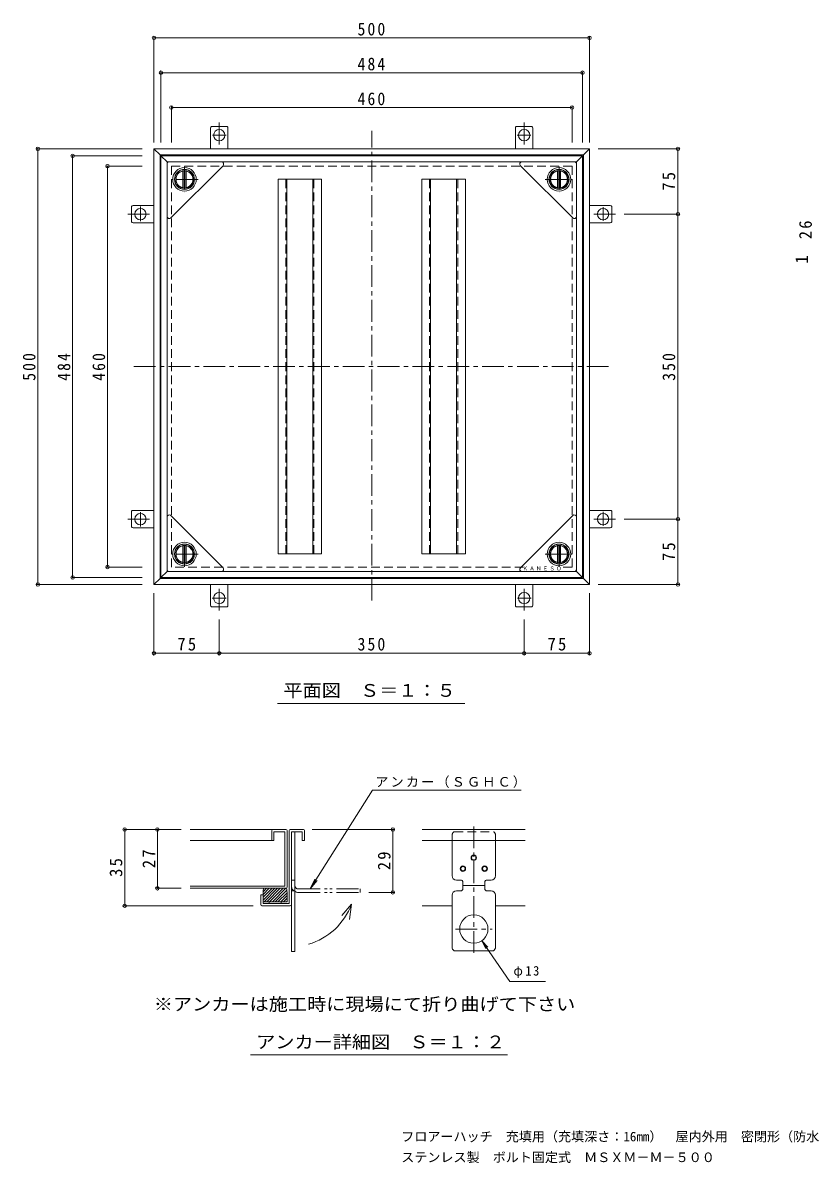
# Model space of a CAD drawing. Units: millimetres at full size, with parts at other scales. Extents: x -346 to 373, y -274 to 250.
# Drawn here: x -346 to 17, y -274 to 250 of the extents above; entities that cross this region are included whole.
import ezdxf
from ezdxf.enums import TextEntityAlignment as Align

# ---------------------------------------------------------------- set-up
doc = ezdxf.new("R2010")
doc.units = ezdxf.units.MM
doc.header["$LTSCALE"] = 2
doc.header["$PDMODE"] = 32
doc.header["$PDSIZE"] = 1.6
for name, pattern in [('CHAIN1', [8, 5, -1, 1, -1]), ('DASHED2', [3, 2, -1]), ('DOUBLE_CHAIN1', [8.8, 5, -1, 0.6, -0.6, 0.6, -1])]:
    doc.linetypes.add(name, pattern=pattern)
for name, color, linetype, lineweight in [('0-0_通り芯', 7, 'CHAIN1', 9), ('0-1_躯体', 2, 'Continuous', 9), ('0-2_仕上', 3, 'Continuous', 9), ('0-3_建具', 2, 'Continuous', 9), ('0-4_その他', 7, 'Continuous', 9), ('0-5_寸法', 2, 'Continuous', 9), ('D-1', 2, 'Continuous', 9), ('D-2', 3, 'Continuous', 9), ('D-4', 7, 'Continuous', 9), ('D-5', 7, 'Continuous', 9)]:
    doc.layers.add(name, color=color, linetype=linetype, lineweight=lineweight)
doc.layers.add('0-F', color=6, linetype='Continuous')
doc.layers.add('F-4_F-4ﾚｲﾔ', color=7, linetype='Continuous')
doc.styles.add('ＭＳ ゴシック', font='')
doc.styles.get('ＭＳ ゴシック').set_extended_font_data('MS Gothic')

msp = doc.modelspace()

# ---------------------------------------------------------------- linework, layer by layer
at = {"layer": '0-0_通り芯'}
for p, q in [((-185.724, -15.308), (-185.724, 200.349)), ((-294.993, 92.047), (-76.952, 92.047))]:
    msp.add_line(p, q, dxfattribs=at)
at = {"layer": '0-1_躯体'}
for p, q in [((-259.724, 201.587), (-259.724, 192.047)), ((-252.137, 202.287), (-259.311, 202.287)), ((-251.724, 201.587), (-251.724, 192.047)), ((-119.724, 201.587), (-119.724, 192.047)), ((-119.311, 202.287), (-112.137, 202.287)), ((-111.724, 201.587), (-111.724, 192.047)), ((-282.924, 189.247), (-285.724, 192.047)), ((-85.724, 192.047), (-285.724, 192.047)), ((-285.724, 192.047), (-285.724, -7.953)), ((-88.524, 189.247), (-282.924, 189.247)), ((-282.924, 189.247), (-282.924, -5.153)), ((-88.524, 189.247), (-85.724, 192.047)), ((-88.524, -5.153), (-88.524, 189.247)), ((-85.724, -7.953), (-85.724, 192.047)), ((-295.964, 158.46), (-295.964, 165.634)), ((-295.264, 166.047), (-285.724, 166.047)), ((-76.184, 166.047), (-85.724, 166.047)), ((-75.484, 158.46), (-75.484, 165.634)), ((-295.264, 158.047), (-285.724, 158.047)), ((-76.184, 158.047), (-85.724, 158.047)), ((-295.964, 25.634), (-295.964, 18.46)), ((-295.264, 26.047), (-285.724, 26.047)), ((-76.184, 26.047), (-85.724, 26.047)), ((-75.484, 25.634), (-75.484, 18.46)), ((-295.264, 18.047), (-285.724, 18.047)), ((-76.184, 18.047), (-85.724, 18.047)), ((-282.924, -5.153), (-285.724, -7.953)), ((-282.924, -5.153), (-88.524, -5.153)), ((-88.524, -5.153), (-85.724, -7.953)), ((-285.724, -7.953), (-85.724, -7.953)), ((-259.724, -17.493), (-259.724, -7.953)), ((-251.724, -17.493), (-251.724, -7.953)), ((-119.724, -17.493), (-119.724, -7.953)), ((-111.724, -17.493), (-111.724, -7.953)), ((-252.137, -18.193), (-259.311, -18.193)), ((-119.311, -18.193), (-112.137, -18.193))]:
    msp.add_line(p, q, dxfattribs=at)
at = {"layer": '0-1_躯体', "linetype": 'CHAIN1'}
for p, q in [((-255.724, 204.046), (-255.724, 193.335)), ((-115.724, 204.046), (-115.724, 193.335)), ((-252.62, 198.287), (-258.789, 198.287)), ((-112.715, 198.287), (-118.931, 198.287)), ((-291.964, 165.563), (-291.964, 158.809)), ((-79.484, 159), (-79.484, 165.235)), ((-297.723, 162.047), (-287.012, 162.047)), ((-73.725, 162.047), (-84.436, 162.047)), ((-297.723, 22.047), (-287.012, 22.047)), ((-291.964, 25.258), (-291.964, 18.723)), ((-73.725, 22.047), (-84.436, 22.047)), ((-79.484, 18.942), (-79.484, 25.422)), ((-255.724, -19.952), (-255.724, -9.241)), ((-115.724, -19.952), (-115.724, -9.241)), ((-258.954, -14.193), (-252.5, -14.193)), ((-118.84, -14.193), (-112.551, -14.193))]:
    msp.add_line(p, q, dxfattribs=at)
at = {"layer": '0-1_躯体', "linetype": 'DASHED2'}
for p, q in [((-277.724, 184.047), (-93.724, 184.047)), ((-277.724, 0.047), (-277.724, 184.047)), ((-93.724, 184.047), (-93.724, 0.047)), ((-116.013, 0.047), (-277.724, 0.047)), ((-93.724, 0.047), (-99.238, 0.047))]:
    msp.add_line(p, q, dxfattribs=at)
at = {"layer": '0-1_躯体'}
for centre in [(-255.724, 198.287), (-115.724, 198.287), (-291.964, 162.047), (-79.484, 162.047), (-291.964, 22.047), (-79.484, 22.047), (-255.724, -14.193), (-115.724, -14.193)]:
    msp.add_circle(centre, 2.6, dxfattribs=at)
for centre, start, end in [((-258.924, 201.587), 118.95502, 180), ((-252.524, 201.587), 0, 61.04498), ((-118.924, 201.587), 118.95502, 180), ((-112.524, 201.587), 0, 61.04498), ((-295.264, 165.247), 90, 151.04498), ((-76.184, 165.247), 28.95502, 90), ((-295.264, 158.847), 208.95502, 270), ((-76.184, 158.847), 270, 331.04498), ((-295.264, 25.247), 90, 151.04498), ((-76.184, 25.247), 28.95502, 90), ((-295.264, 18.847), 208.95502, 270), ((-76.184, 18.847), 270, 331.04498), ((-258.924, -17.493), 180, 241.04498), ((-252.524, -17.493), 298.95502, 0), ((-118.924, -17.493), 180, 241.04498), ((-112.524, -17.493), 298.95502, 0)]:
    msp.add_arc(centre, 0.8, start, end, dxfattribs=at)
at = {"layer": '0-2_仕上'}
for p, q in [((-279.705, 186.011), (-282.505, 188.811)), ((-282.505, 188.811), (-88.905, 188.811)), ((-282.505, -4.789), (-282.505, 188.811)), ((-91.705, 186.011), (-88.905, 188.811)), ((-88.905, 188.811), (-88.905, -4.789)), ((-91.705, 186.011), (-279.705, 186.011)), ((-279.705, 186.011), (-279.705, -1.989)), ((-279.705, 161.011), (-279.705, 185.211)), ((-278.905, 186.01), (-254.705, 186.01)), ((-277.998, 160.303), (-253.998, 184.303)), ((-93.412, 160.303), (-117.412, 184.303)), ((-92.505, 186.01), (-116.705, 186.01)), ((-91.705, -1.989), (-91.705, 186.011)), ((-91.705, 161.011), (-91.705, 185.211)), ((-272.425, 181.823), (-272.305, 181.965)), ((-272.425, 181.823), (-272.425, 174.198)), ((-272.305, 174.056), (-272.305, 181.965)), ((-271.105, 174.056), (-271.105, 181.965)), ((-270.985, 181.823), (-271.105, 181.965)), ((-270.985, 181.823), (-270.985, 174.198)), ((-100.425, 181.823), (-100.305, 181.965)), ((-100.425, 181.823), (-100.425, 174.198)), ((-100.305, 174.056), (-100.305, 181.965)), ((-99.105, 174.056), (-99.105, 181.965)), ((-98.985, 181.823), (-99.105, 181.965)), ((-98.985, 181.823), (-98.985, 174.198)), ((-272.305, 174.056), (-272.425, 174.198)), ((-271.105, 174.056), (-270.985, 174.198)), ((-100.305, 174.056), (-100.425, 174.198)), ((-99.105, 174.056), (-98.985, 174.198)), ((-279.705, 23.011), (-279.705, -1.189)), ((-277.998, 23.718), (-253.998, -0.282)), ((-93.412, 23.718), (-117.412, -0.282)), ((-91.705, 23.011), (-91.705, -1.189)), ((-272.305, 9.965), (-272.425, 9.823)), ((-272.425, 2.198), (-272.425, 9.823)), ((-272.305, 9.965), (-272.305, 2.056)), ((-271.105, 9.965), (-271.105, 2.056)), ((-271.105, 9.965), (-270.985, 9.823)), ((-270.985, 2.198), (-270.985, 9.823)), ((-100.305, 9.965), (-100.425, 9.823)), ((-100.425, 2.198), (-100.425, 9.823)), ((-100.305, 9.965), (-100.305, 2.056)), ((-99.105, 9.965), (-99.105, 2.056)), ((-99.105, 9.965), (-98.985, 9.823)), ((-98.985, 2.198), (-98.985, 9.823)), ((-272.425, 2.198), (-272.305, 2.056)), ((-270.985, 2.198), (-271.105, 2.056)), ((-100.425, 2.198), (-100.305, 2.056)), ((-98.985, 2.198), (-99.105, 2.056)), ((-279.705, -1.989), (-282.505, -4.789)), ((-88.905, -4.789), (-282.505, -4.789)), ((-279.705, -1.989), (-91.705, -1.989)), ((-278.905, -1.989), (-254.705, -1.989)), ((-92.505, -1.989), (-116.705, -1.989)), ((-91.705, -1.989), (-88.905, -4.789))]:
    msp.add_line(p, q, dxfattribs=at)
at = {"layer": '0-2_仕上', "linetype": 'CHAIN1'}
for p, q in [((-271.705, 183.869), (-271.705, 171.86)), ((-99.705, 183.869), (-99.705, 171.86)), ((-265.356, 178.011), (-277.716, 178.011)), ((-106.054, 178.011), (-93.694, 178.011)), ((-271.705, 0.152), (-271.705, 12.161)), ((-99.705, 0.152), (-99.705, 12.161)), ((-265.356, 6.011), (-277.716, 6.011)), ((-106.054, 6.011), (-93.694, 6.011))]:
    msp.add_line(p, q, dxfattribs=at)
at = {"layer": '0-2_仕上'}
for centre, radius in [((-271.705, 178.011), 5.4), ((-99.705, 178.011), 5.4), ((-271.705, 178.011), 4.6), ((-271.724, 178.047), 4.5), ((-271.705, 178.011), 4), ((-99.705, 178.011), 4.6), ((-99.724, 178.047), 4.5), ((-99.705, 178.011), 4), ((-271.705, 6.011), 5.4), ((-271.705, 6.011), 4.6), ((-271.724, 6.047), 4.5), ((-99.705, 6.011), 5.4), ((-99.705, 6.011), 4.6), ((-99.724, 6.047), 4.5), ((-271.705, 6.011), 4), ((-99.705, 6.011), 4)]:
    msp.add_circle(centre, radius, dxfattribs=at)
for centre, radius, start, end in [((-278.905, 185.211), 0.8, 90, 180), ((-254.705, 185.011), 1, 315, 90), ((-116.705, 185.011), 1, 90, 225), ((-92.505, 185.211), 0.8, 0, 90), ((-271.705, 178.011), 3.88, 100.69363, 259.30637), ((-271.705, 178.011), 3.88, 280.69363, 79.30637), ((-99.705, 178.011), 3.88, 100.69363, 259.30637), ((-99.705, 178.011), 3.88, 280.69363, 79.30637), ((-278.705, 161.011), 1, 180, 315), ((-92.705, 161.011), 1, 225, 0), ((-278.705, 23.011), 1, 45, 180), ((-92.705, 23.011), 1, 0, 135), ((-271.705, 6.011), 3.88, 100.69363, 259.30637), ((-271.705, 6.011), 3.88, 280.69363, 79.30637), ((-99.705, 6.011), 3.88, 100.69363, 259.30637), ((-99.705, 6.011), 3.88, 280.69363, 79.30637), ((-278.905, -1.189), 0.8, 180, 270), ((-254.705, -0.989), 1, 270, 45), ((-116.705, -0.989), 1, 135, 270), ((-92.505, -1.189), 0.8, 270, 0)]:
    msp.add_arc(centre, radius, start, end, dxfattribs=at)
at = {"layer": '0-3_建具'}
for p, q in [((-208.724, 178.047), (-228.724, 178.047)), ((-228.724, 6.047), (-228.724, 178.047)), ((-224.724, 178.047), (-224.724, 6.047)), ((-212.724, 178.047), (-212.724, 6.047)), ((-208.724, 6.047), (-208.724, 178.047)), ((-162.724, 178.047), (-142.724, 178.047)), ((-162.724, 6.047), (-162.724, 178.047)), ((-158.724, 178.047), (-158.724, 6.047)), ((-146.724, 178.047), (-146.724, 6.047)), ((-142.724, 6.047), (-142.724, 178.047)), ((-208.724, 6.047), (-228.724, 6.047)), ((-162.724, 6.047), (-142.724, 6.047))]:
    msp.add_line(p, q, dxfattribs=at)
at = {"layer": '0-3_建具', "linetype": 'DASHED2'}
for p, q in [((-225.204, 6.047), (-225.204, 178.047)), ((-212.244, 178.047), (-212.244, 6.047)), ((-159.204, 178.047), (-159.204, 6.047)), ((-146.244, 6.047), (-146.244, 178.047))]:
    msp.add_line(p, q, dxfattribs=at)
at = {"layer": '0-4_その他'}
for p, q in [((-285.724, 243.397), (-285.724, 194.997)), ((-285.724, 242.997), (-85.724, 242.997)), ((-85.724, 243.397), (-85.724, 194.997)), ((-282.524, 227.397), (-282.524, 194.997)), ((-282.524, 226.997), (-88.924, 226.997)), ((-88.924, 227.397), (-88.924, 194.997)), ((-277.724, 211.397), (-277.724, 194.997)), ((-277.724, 210.997), (-93.724, 210.997)), ((-93.724, 211.397), (-93.724, 194.997)), ((-339.469, 192.047), (-291.069, 192.047)), ((-339.069, 192.047), (-339.069, -7.953)), ((-323.469, 188.847), (-291.069, 188.847)), ((-323.069, 188.847), (-323.069, -4.753)), ((-44.47, 192.047), (-81.724, 192.047)), ((-45.07, 162.047), (-45.07, 192.047)), ((-307.469, 184.047), (-291.069, 184.047)), ((-307.069, 184.047), (-307.069, 0.047)), ((-44.47, 162.047), (-69.725, 162.047)), ((-45.07, 22.047), (-45.07, 162.047)), ((-44.47, 22.047), (-69.725, 22.047)), ((-45.07, -7.953), (-45.07, 22.047)), ((-307.469, 0.047), (-291.069, 0.047)), ((-323.469, -4.753), (-291.069, -4.753)), ((-339.469, -7.953), (-291.069, -7.953)), ((-44.47, -7.953), (-81.724, -7.953)), ((-285.724, -40.14), (-285.724, -11.953)), ((-85.724, -40.14), (-85.724, -11.953)), ((-255.724, -40.14), (-255.724, -23.952)), ((-115.724, -40.14), (-115.724, -23.952)), ((-285.724, -39.54), (-255.724, -39.54)), ((-255.724, -39.54), (-115.724, -39.54)), ((-115.724, -39.54), (-85.724, -39.54))]:
    msp.add_line(p, q, dxfattribs=at)
for p in [(-285.724, 242.997), (-85.724, 242.997), (-282.524, 226.997), (-88.924, 226.997), (-277.724, 210.997), (-93.724, 210.997), (-339.069, 192.047), (-323.069, 188.847), (-45.07, 192.047), (-307.069, 184.047), (-45.07, 162.047), (-45.07, 22.047), (-307.069, 0.047), (-323.069, -4.753), (-339.069, -7.953), (-45.07, -7.953), (-285.724, -39.54), (-255.724, -39.54), (-115.724, -39.54), (-85.724, -39.54)]:
    msp.add_point(p, dxfattribs=at)
at = {"layer": '0-5_寸法', "color": 7}
msp.add_line((-229.039, -62.562), (-142.984, -62.562), dxfattribs=at)
at = {"layer": 'D-1', "linetype": 'CHAIN1'}
for p, q in [((-138.83, -119.038), (-138.83, -178.151)), ((-147.3, -166.115), (-130.352, -166.115))]:
    msp.add_line(p, q, dxfattribs=at)
at = {"layer": 'D-1'}
for p, q in [((-223.618, -120.927), (-223.618, -154.427)), ((-223.118, -120.427), (-217.118, -120.427)), ((-222.618, -154.927), (-222.618, -121.427)), ((-216.618, -120.927), (-216.618, -125.427)), ((-162.477, -120.427), (-115.183, -120.427)), ((-162.477, -125.427), (-115.183, -125.427)), ((-148.83, -141.615), (-148.83, -125.427)), ((-128.83, -141.615), (-128.83, -125.427)), ((-222.618, -143.615), (-221.018, -143.615)), ((-144.83, -143.615), (-146.83, -143.615)), ((-143.83, -147.615), (-143.83, -144.615)), ((-143.83, -146.115), (-133.83, -146.115)), ((-133.83, -144.615), (-133.83, -147.615)), ((-132.83, -143.615), (-130.83, -143.615)), ((-236.618, -154.927), (-236.618, -150.427)), ((-236.618, -150.427), (-235.618, -150.427)), ((-235.618, -150.261), (-232.784, -147.427)), ((-235.618, -151.534), (-231.511, -147.427)), ((-235.618, -152.807), (-230.239, -147.427)), ((-235.618, -150.427), (-235.618, -149.127)), ((-235.618, -150.427), (-235.618, -154.427)), ((-235.616, -148.987), (-234.057, -147.427)), ((-235.166, -153.627), (-228.966, -147.427)), ((-233.893, -153.627), (-227.693, -147.427)), ((-232.62, -153.627), (-226.42, -147.427)), ((-231.347, -153.627), (-225.147, -147.427)), ((-230.075, -153.627), (-224.69, -148.242)), ((-228.802, -153.627), (-224.618, -149.443)), ((-227.529, -153.627), (-224.618, -150.716)), ((-222.618, -148.615), (-221.018, -148.615)), ((-148.83, -150.615), (-148.83, -174.365)), ((-144.83, -148.615), (-146.83, -148.615)), ((-132.83, -148.615), (-130.83, -148.615)), ((-128.83, -150.615), (-128.83, -174.365)), ((-236.126, -155.427), (-223.118, -155.427)), ((-235.618, -154.427), (-223.618, -154.427)), ((-232.868, -153.627), (-232.868, -154.427)), ((-227.368, -153.627), (-227.368, -154.427)), ((-226.256, -153.627), (-224.618, -151.989)), ((-224.983, -153.627), (-224.618, -153.262)), ((-162.477, -155.427), (-148.83, -155.427)), ((-128.83, -155.427), (-115.183, -155.427)), ((-147.798, -176.115), (-129.862, -176.115))]:
    msp.add_line(p, q, dxfattribs=at)
at = {"layer": 'D-1', "linetype": 'DASHED2'}
for p, q in [((-148.83, -123.177), (-148.83, -125.427)), ((-147.798, -121.427), (-129.862, -121.427)), ((-128.83, -123.177), (-128.83, -125.427))]:
    msp.add_line(p, q, dxfattribs=at)
at = {"layer": 'D-1', "linetype": 'DOUBLE_CHAIN1'}
for p, q in [((-219.418, -147.715), (-191.018, -147.715)), ((-219.418, -149.315), (-191.018, -149.315)), ((-191.018, -149.315), (-191.018, -147.715))]:
    msp.add_line(p, q, dxfattribs=at)
at = {"layer": 'D-1'}
for points in [[(-222.618, -154.927), (-222.618, -176.427), (-221.018, -176.427), (-221.018, -121.427)], [(-222.618, -121.427), (-217.618, -121.427), (-217.618, -125.427), (-216.618, -125.427)], [(-235.618, -153.627), (-224.618, -153.627), (-224.618, -149.127)]]:
    msp.add_lwpolyline(points, dxfattribs=at)
for centre, radius in [((-138.83, -133.427), 1.25), ((-138.83, -133.427), 1), ((-143.83, -138.427), 1.25), ((-143.83, -138.427), 1), ((-133.83, -138.427), 1.25), ((-133.83, -138.427), 1), ((-138.83, -166.115), 6.5)]:
    msp.add_circle(centre, radius, dxfattribs=at)
for centre, radius, start, end in [((-223.118, -120.927), 0.5, 90, 180), ((-217.118, -120.927), 0.5, 0, 90), ((-146.83, -141.615), 2, 180, 270), ((-144.83, -144.615), 1, 0, 90), ((-132.83, -144.615), 1, 90, 180), ((-130.83, -141.615), 2, 270, 0), ((-230.118, -149.127), 5.5, 161.99556, 180), ((-230.118, -149.127), 5.5, 0, 18.00444), ((-146.83, -150.615), 2, 90, 180), ((-144.83, -147.615), 1, 270, 0), ((-132.83, -147.615), 1, 180, 270), ((-130.83, -150.615), 2, 0, 90), ((-236.118, -154.927), 0.5, 180, 270), ((-223.118, -154.927), 0.5, 270, 0), ((-146.83, -174.365), 2, 180, 241.04498), ((-130.83, -174.365), 2, 298.95502, 0)]:
    msp.add_arc(centre, radius, start, end, dxfattribs=at)
at = {"layer": 'D-1', "linetype": 'DASHED2'}
for centre, start, end in [((-146.83, -123.177), 118.95502, 180), ((-130.83, -123.177), 0, 61.04498)]:
    msp.add_arc(centre, 2, start, end, dxfattribs=at)
at = {"layer": 'D-1', "linetype": 'DOUBLE_CHAIN1'}
for radius in [3.2, 1.6]:
    msp.add_arc((-219.418, -146.115), radius, 180, 270, dxfattribs=at)
at = {"layer": 'D-2'}
for p, q in [((-269.164, -120.427), (-225.118, -120.427)), ((-230.618, -125.427), (-269.164, -125.427)), ((-231.618, -120.927), (-231.618, -125.427)), ((-225.618, -121.427), (-225.618, -146.427)), ((-224.618, -146.927), (-224.618, -120.927)), ((-269.164, -146.427), (-225.618, -146.427)), ((-269.164, -147.427), (-225.118, -147.427))]:
    msp.add_line(p, q, dxfattribs=at)
msp.add_lwpolyline([(-225.618, -121.427), (-230.618, -121.427), (-230.618, -125.427)], dxfattribs=at)
for centre, start, end in [((-231.118, -120.927), 90, 180), ((-225.118, -120.927), 0, 90), ((-225.118, -146.927), 270, 0)]:
    msp.add_arc(centre, 0.5, start, end, dxfattribs=at)
at = {"layer": 'D-4'}
for p, q in [((-299.564, -120.427), (-273.164, -120.427)), ((-299.164, -120.427), (-299.164, -155.427)), ((-284.164, -120.427), (-284.164, -147.427)), ((-175.618, -120.427), (-213.118, -120.427)), ((-176.018, -120.427), (-176.018, -149.315)), ((-284.564, -147.427), (-273.164, -147.427)), ((-175.618, -149.315), (-187.018, -149.315)), ((-299.564, -155.427), (-240.118, -155.427))]:
    msp.add_line(p, q, dxfattribs=at)
for p in [(-299.164, -120.427), (-284.164, -120.427), (-176.018, -120.427), (-284.164, -147.427), (-176.018, -149.315), (-299.164, -155.427)]:
    msp.add_point(p, dxfattribs=at)
at = {"layer": 'D-5'}
for p, q in [((-213.971, -147.715), (-211.882, -143.173)), ((-213.971, -147.715), (-210.778, -143.868)), ((-194.984, -154.724), (-199.43, -159.887)), ((-194.984, -154.724), (-195.869, -161.704)), ((-135.154, -171.476), (-122.289, -190.238)), ((-135.154, -171.476), (-133.309, -175.106)), ((-135.154, -171.476), (-132.465, -174.47)), ((-122.289, -190.238), (-105.954, -190.238)), ((-241.379, -223.931), (-123.385, -223.931))]:
    msp.add_line(p, q, dxfattribs=at)
msp.add_lwpolyline([(-213.971, -147.715), (-185.419, -102.376), (-117.081, -102.376)], dxfattribs=at)
msp.add_arc((-223.186, -144.179), 30.109, 286.17736, 339.49844, dxfattribs=at)

# ---------------------------------------------------------------- texts
at = {"layer": '0-4_その他', "color": 2, "char_height": 5.865, "attachment_point": 7, "style": 'ＭＳ ゴシック'}
for s, insert in [('\\T1.27;\\W0.9;500', (-192.224, 243.997)), ('\\T1.27;\\W0.9;484', (-192.224, 227.997)), ('\\T1.27;\\W0.9;460', (-192.224, 211.997)), ('\\T1.27;\\W0.95;75', (-274.974, -38.34)), ('\\T1.27;\\W0.9;350', (-192.224, -38.34)), ('\\T1.27;\\W0.95;75', (-104.974, -38.34))]:
    msp.add_mtext(s, dxfattribs=dict(at, insert=insert))
at = {"layer": '0-4_その他', "color": 2, "char_height": 5.865, "attachment_point": 7, "rotation": 90, "style": 'ＭＳ ゴシック'}
for s, insert in [('\\T1.27;\\W0.95;75', (-46.27, 172.797)), ('\\T1.27;\\W0.9;500', (-340.069, 85.547)), ('\\T1.27;\\W0.9;484', (-324.069, 85.547)), ('\\T1.27;\\W0.9;460', (-308.069, 85.547)), ('\\T1.27;\\W0.9;350', (-46.27, 85.547)), ('\\T1.27;\\W0.95;75', (-46.27, 2.797))]:
    msp.add_mtext(s, dxfattribs=dict(at, insert=insert))
at = {"layer": '0-5_寸法', "style": 'ＭＳ ゴシック', "width": 1.1}
msp.add_text('平面図\u3000Ｓ＝１：５', height=5.865, dxfattribs=at).set_placement((-226.276, -61.275), align=Align.BOTTOM_LEFT)
at = {"layer": '0-F', "insert": (-116.422, -1.525), "char_height": 1.76, "attachment_point": 7, "style": 'ＭＳ ゴシック'}
msp.add_mtext('\\T1.25;ＫＡＮＥＳＯ', dxfattribs=at)
at = {"layer": 'D-4', "color": 2, "style": 'ＭＳ ゴシック'}
msp.add_text('1', height=5.865, rotation=90, dxfattribs=at).set_placement((16.468, 139.278), align=Align.BOTTOM_LEFT)
at = {"layer": 'D-4', "color": 2, "char_height": 5.865, "attachment_point": 7, "rotation": 90, "style": 'ＭＳ ゴシック'}
for s, insert in [('\\T1.27;\\W0.95;26', (16.468, 150.528)), ('\\T1.27;\\W0.95;27', (-285.164, -138.177)), ('\\T1.27;\\W0.95;35', (-300.164, -142.177)), ('\\T1.27;\\W0.95;29', (-177.018, -139.121))]:
    msp.add_mtext(s, dxfattribs=dict(at, insert=insert))
at = {"layer": 'D-5', "color": 2, "style": 'ＭＳ ゴシック', "width": 1.1}
for s, p in [('※アンカーは施工時に現場にて折り曲げて下さい', (-285.813, -205.304)), ('アンカー詳細図\u3000Ｓ＝１：２', (-238.81, -222.644))]:
    msp.add_text(s, height=5.865, dxfattribs=at).set_placement(p, align=Align.BOTTOM_LEFT)
at = {"layer": 'D-5', "char_height": 4.399, "attachment_point": 7, "style": 'ＭＳ ゴシック'}
for s, insert in [('\\T1.17;アンカー（ＳＧＨＣ）', (-184.075, -101.318)), ('\\T1.26;\\W0.95;φ13', (-120.621, -188.658))]:
    msp.add_mtext(s, dxfattribs=dict(at, insert=insert))
at = {"layer": 'F-4_F-4ﾚｲﾔ', "style": 'ＭＳ ゴシック'}
for s, p in [('フロアーハッチ\u3000充填用（充填深さ：16mm）\u3000屋内外用\u3000密閉形（防水・防臭形）', (-172.168, -264.904)), ('ステンレス製\u3000ボルト固定式\u3000ＭＳＸＭ－Ｍ－５００', (-172.168, -274.419))]:
    msp.add_text(s, height=4.399, dxfattribs=at).set_placement(p, align=Align.BOTTOM_LEFT)

doc.saveas('drawing.dxf')
